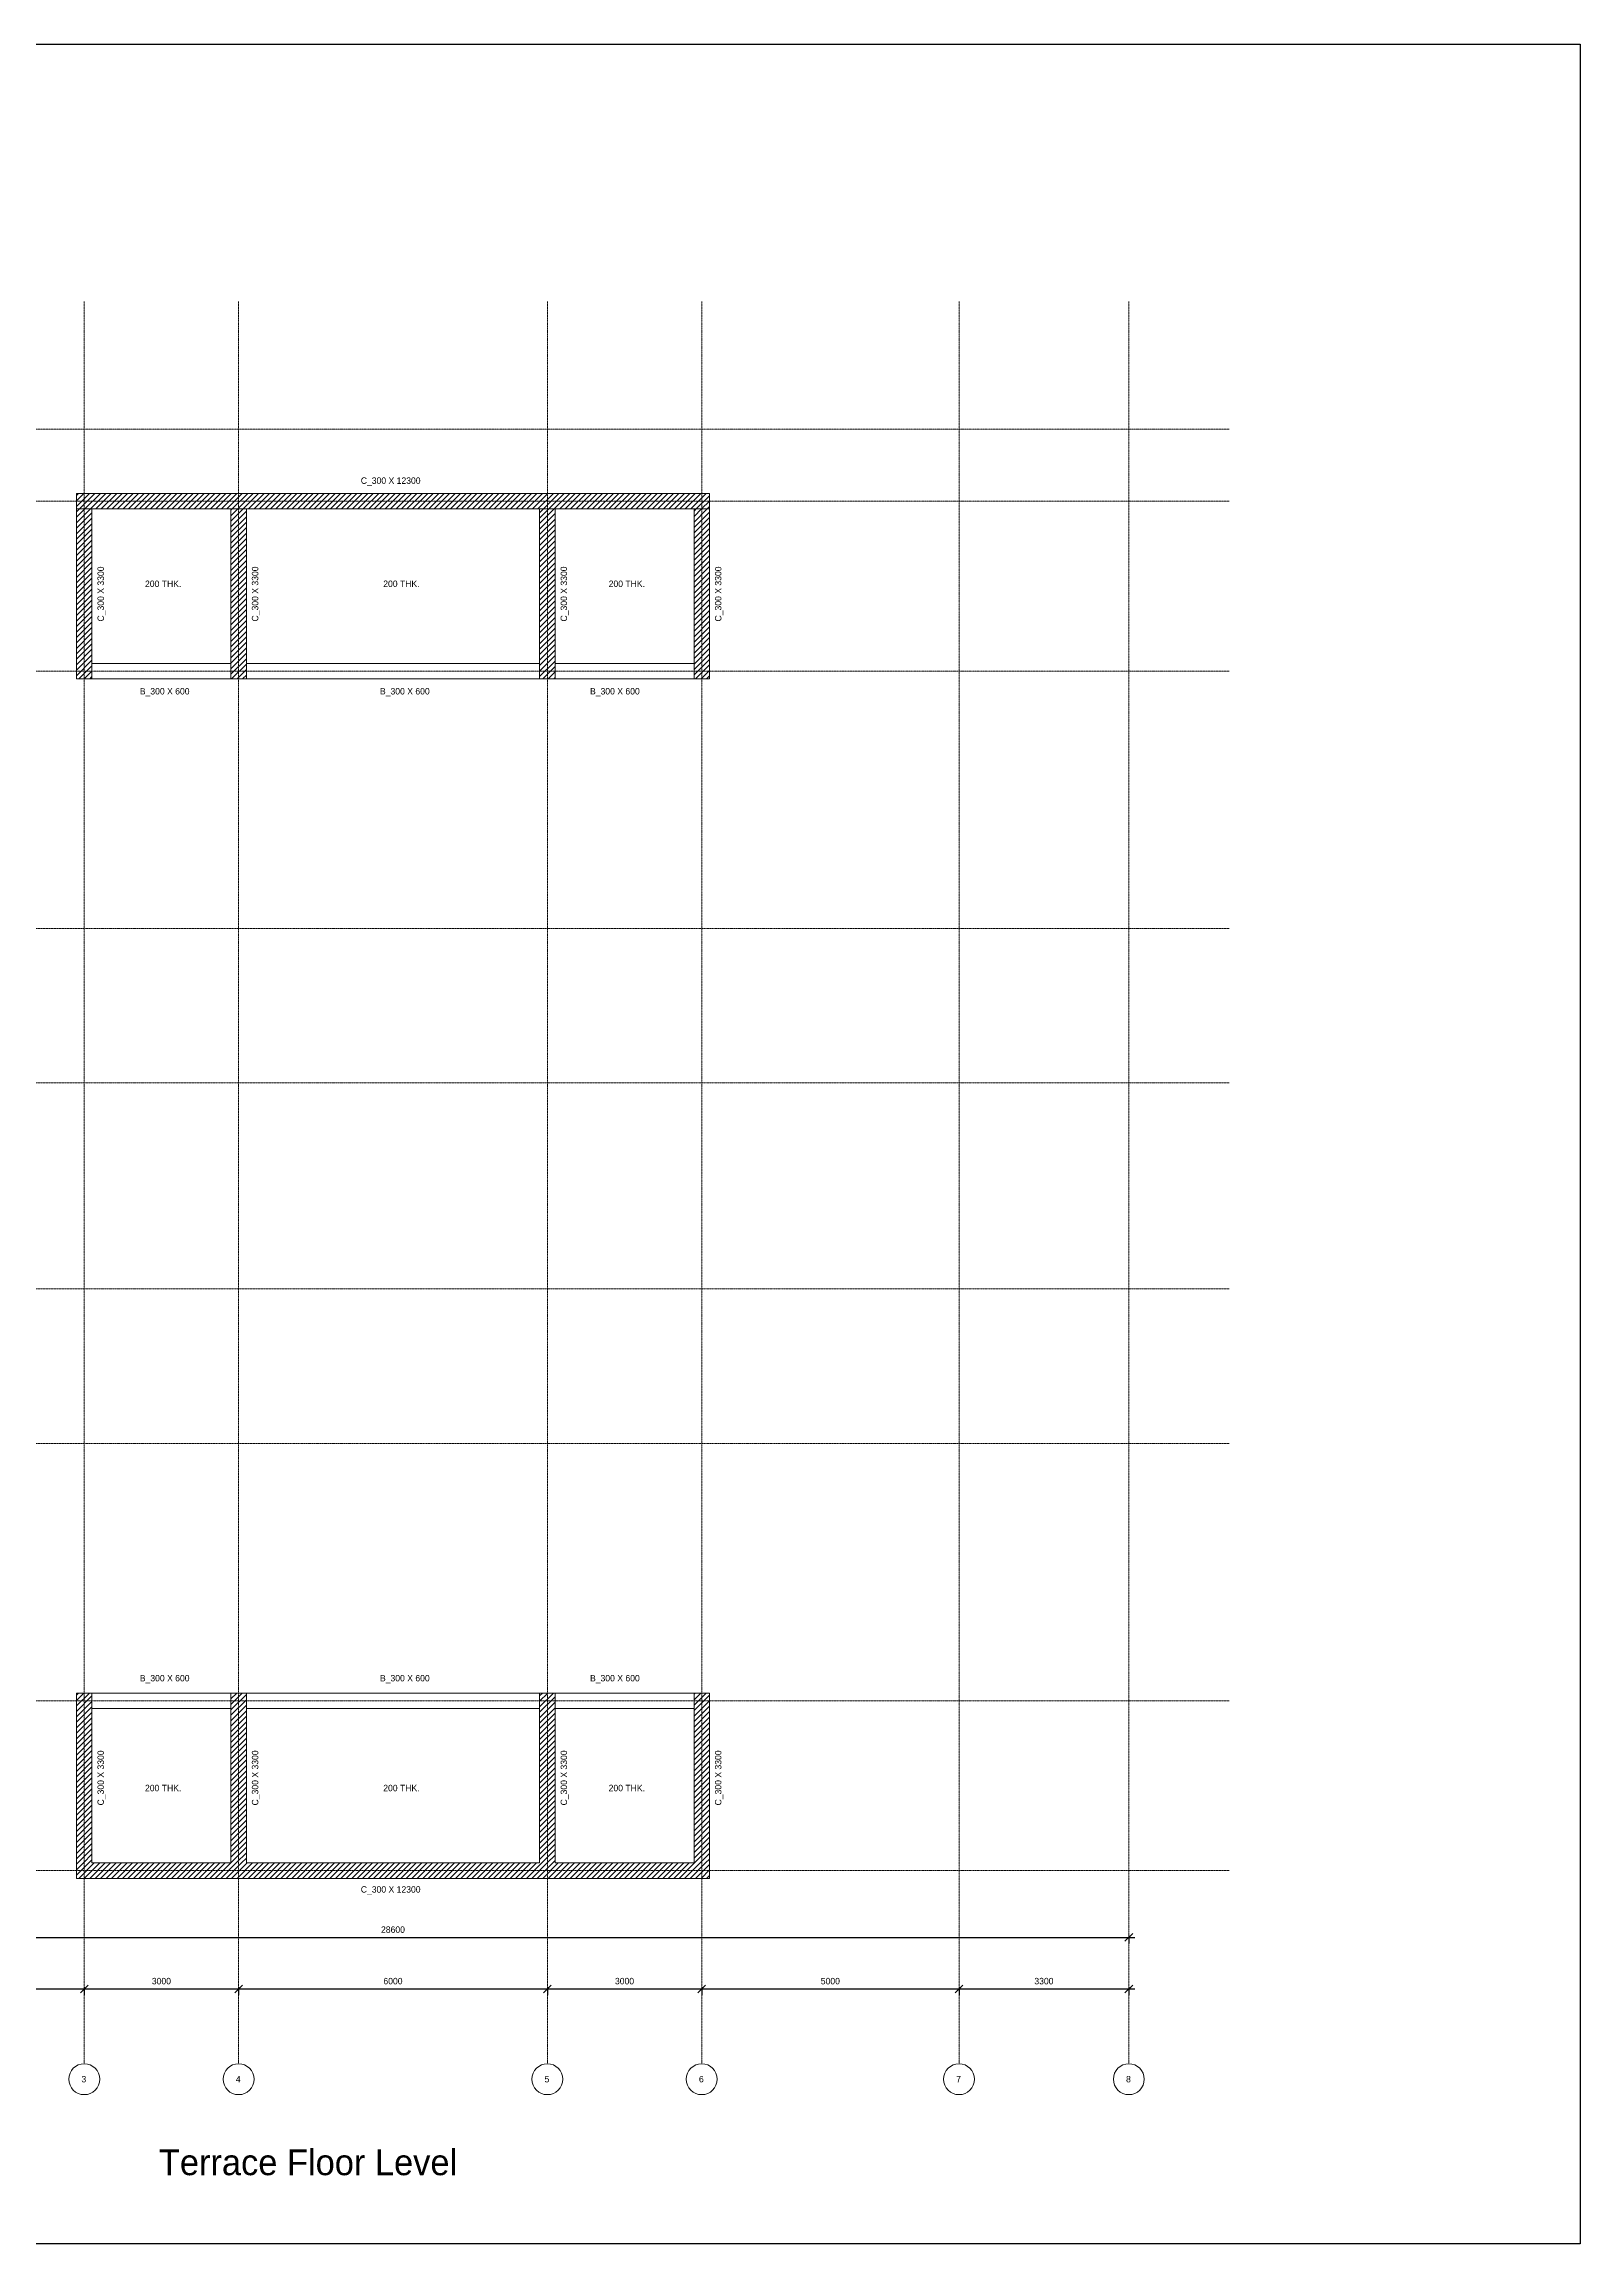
# Model space of a CAD drawing. Header units: millimetres. Extents: x -12446 to 395154, y -7552 to 35181.
# Drawn here: x 365304 to 395154, y -7552 to 35181 of the extents above; entities that cross this region are included whole.
import ezdxf

# ---------------------------------------------------------------- set-up
doc = ezdxf.new("R2010")
doc.units = ezdxf.units.MM
doc.header["$PDMODE"] = 35
doc.linetypes.add('Grid Line', pattern=[22.225, 12.7, -3.175, 3.175, -3.175])
for name, color, linetype, lineweight in [('A-ANNO-DIMS', 211, 'Continuous', 9), ('A-FLOR-IDEN', 11, 'Continuous', 9), ('Boundary', 40, 'Continuous', 30), ('G-ANNO-TEXT', 231, 'Continuous', 9), ('Origin', 40, 'Continuous', 30), ('S-BEAM', 12, 'Continuous', 18), ('S-BEAM-IDEN', 2, 'Continuous', 9), ('S-COLS', 52, 'Continuous', 18), ('S-COLS-IDEN', 171, 'Continuous', 9), ('S-GRID', 1, 'Continuous', 9), ('S-GRID-IDEN', 1, 'Continuous', 9)]:
    doc.layers.add(name, color=color, linetype=linetype, lineweight=lineweight)
doc.styles.add('JetBrains Mono', font='JetBrainsMono-VariableFont_wght.ttf', dxfattribs={"height": 125})
doc.dimstyles.new('Diagonal_-_2_5mm_JetBrains_Mono', dxfattribs={"dimscale": 304.8, "dimtxt": 176.918969, "dimasz": 0.492126, "dimexe": 0.393701, "dimexo": 0.246063, "dimgap": 0.287073, "dimtad": 1, "dimdec": 0, "dimzin": 0, "dimdsep": 46, "dimtxsty": 'JetBrains Mono', "dimblk1": 'OBLIQUE', "dimblk2": 'OBLIQUE', "dimsah": 1, "dimcen": 0.09, "dimdle": 0.393701, "dimazin": 0, "dimtfac": 1, "dimtdec": 4, "dimtix": 1, "dimtmove": 0, "dimatfit": 3, "dimfxl": 1, "dimtvp": 1, "dimtfill": 1, "dimtolj": 1, "dimtzin": 0, "dimarcsym": 2})
pattern_1 = [(45, (358086.41, -23300), (-53.03301, 53.03301), [])]
pattern_2 = [(45, (358086.41, 0), (-53.03301, 53.03301), [])]

# ---------------------------------------------------------------- blocks, each defined once
blk = doc.blocks.new('Grid - M_Grid Head - Circle-24584-01 1st Floor Lvl_')
at = {"layer": 'S-GRID-IDEN'}
blk.add_circle((0, 0), 6, dxfattribs=at)
blk = doc.blocks.new('_Oblique')
at = {"color": 0, "linetype": 'ByBlock', "lineweight": -2}
blk.add_line((-0.5, -0.5), (0.5, 0.5), dxfattribs=at)
blk = doc.blocks.new('*D72')
at = {"layer": 'A-ANNO-DIMS', "color": 0, "lineweight": -2, "transparency": 16777216}
for p, q in [((360966, -2597), (366206, -2597)), ((361086, -2566), (361086, -2717)), ((366086, -2566), (366086, -2717))]:
    blk.add_line(p, q, dxfattribs=at)
at = {"layer": 'Defpoints', "color": 0, "transparency": 16777216}
for p in [(361086, -2491), (366086, -2491), (366086, -2597)]:
    blk.add_point(p, dxfattribs=at)
at = {"layer": 'A-ANNO-DIMS', "color": 0, "lineweight": -2, "transparency": 16777216, "xscale": 150, "yscale": 150, "zscale": 150, "rotation": 180}
blk.add_blockref('_Oblique', (361086, -2597), dxfattribs=at)
at = {"layer": 'A-ANNO-DIMS', "color": 0, "lineweight": -2, "transparency": 16777216, "xscale": 150, "yscale": 150, "zscale": 150}
blk.add_blockref('_Oblique', (366086, -2597), dxfattribs=at)
at = {"layer": 'A-ANNO-DIMS', "color": 0, "transparency": 16777216, "insert": (363586, -2446), "char_height": 125, "width": 496.29, "attachment_point": 5, "style": 'JetBrains Mono', "bg_fill": 3, "box_fill_scale": 1.1, "bg_fill_color": 9, "bg_fill_true_color": 13158600, "bg_fill_transparency": 0}
blk.add_mtext('\\A1;5000', dxfattribs=at)
blk = doc.blocks.new('*D73')
at = {"layer": 'A-ANNO-DIMS', "color": 0, "lineweight": -2, "transparency": 16777216}
for p, q in [((365966, -2597), (369206, -2597)), ((366086, -2566), (366086, -2717)), ((369086, -2566), (369086, -2717))]:
    blk.add_line(p, q, dxfattribs=at)
at = {"layer": 'Defpoints', "color": 0, "transparency": 16777216}
for p in [(366086, -2491), (369086, -2491), (369086, -2597)]:
    blk.add_point(p, dxfattribs=at)
at = {"layer": 'A-ANNO-DIMS', "color": 0, "lineweight": -2, "transparency": 16777216, "xscale": 150, "yscale": 150, "zscale": 150, "rotation": 180}
blk.add_blockref('_Oblique', (366086, -2597), dxfattribs=at)
at = {"layer": 'A-ANNO-DIMS', "color": 0, "lineweight": -2, "transparency": 16777216, "xscale": 150, "yscale": 150, "zscale": 150}
blk.add_blockref('_Oblique', (369086, -2597), dxfattribs=at)
at = {"layer": 'A-ANNO-DIMS', "color": 0, "transparency": 16777216, "insert": (367586, -2446), "char_height": 125, "width": 496.29, "attachment_point": 5, "style": 'JetBrains Mono', "bg_fill": 3, "box_fill_scale": 1.1, "bg_fill_color": 9, "bg_fill_true_color": 13158600, "bg_fill_transparency": 0}
blk.add_mtext('\\A1;3000', dxfattribs=at)
blk = doc.blocks.new('*D74')
at = {"layer": 'A-ANNO-DIMS', "color": 0, "lineweight": -2, "transparency": 16777216}
for p, q in [((368966, -2597), (375206, -2597)), ((369086, -2566), (369086, -2717)), ((375086, -2566), (375086, -2717))]:
    blk.add_line(p, q, dxfattribs=at)
at = {"layer": 'Defpoints', "color": 0, "transparency": 16777216}
for p in [(369086, -2491), (375086, -2491), (375086, -2597)]:
    blk.add_point(p, dxfattribs=at)
at = {"layer": 'A-ANNO-DIMS', "color": 0, "lineweight": -2, "transparency": 16777216, "xscale": 150, "yscale": 150, "zscale": 150, "rotation": 180}
blk.add_blockref('_Oblique', (369086, -2597), dxfattribs=at)
at = {"layer": 'A-ANNO-DIMS', "color": 0, "lineweight": -2, "transparency": 16777216, "xscale": 150, "yscale": 150, "zscale": 150}
blk.add_blockref('_Oblique', (375086, -2597), dxfattribs=at)
at = {"layer": 'A-ANNO-DIMS', "color": 0, "transparency": 16777216, "insert": (372086, -2446), "char_height": 125, "width": 496.29, "attachment_point": 5, "style": 'JetBrains Mono', "bg_fill": 3, "box_fill_scale": 1.1, "bg_fill_color": 9, "bg_fill_true_color": 13158600, "bg_fill_transparency": 0}
blk.add_mtext('\\A1;6000', dxfattribs=at)
blk = doc.blocks.new('*D75')
at = {"layer": 'A-ANNO-DIMS', "color": 0, "lineweight": -2, "transparency": 16777216}
for p, q in [((374966, -2597), (378206, -2597)), ((375086, -2566), (375086, -2717)), ((378086, -2566), (378086, -2717))]:
    blk.add_line(p, q, dxfattribs=at)
at = {"layer": 'Defpoints', "color": 0, "transparency": 16777216}
for p in [(375086, -2491), (378086, -2491), (378086, -2597)]:
    blk.add_point(p, dxfattribs=at)
at = {"layer": 'A-ANNO-DIMS', "color": 0, "lineweight": -2, "transparency": 16777216, "xscale": 150, "yscale": 150, "zscale": 150, "rotation": 180}
blk.add_blockref('_Oblique', (375086, -2597), dxfattribs=at)
at = {"layer": 'A-ANNO-DIMS', "color": 0, "lineweight": -2, "transparency": 16777216, "xscale": 150, "yscale": 150, "zscale": 150}
blk.add_blockref('_Oblique', (378086, -2597), dxfattribs=at)
at = {"layer": 'A-ANNO-DIMS', "color": 0, "transparency": 16777216, "insert": (376586, -2446), "char_height": 125, "width": 496.29, "attachment_point": 5, "style": 'JetBrains Mono', "bg_fill": 3, "box_fill_scale": 1.1, "bg_fill_color": 9, "bg_fill_true_color": 13158600, "bg_fill_transparency": 0}
blk.add_mtext('\\A1;3000', dxfattribs=at)
blk = doc.blocks.new('*D76')
at = {"layer": 'A-ANNO-DIMS', "color": 0, "lineweight": -2, "transparency": 16777216}
for p, q in [((377966, -2597), (383206, -2597)), ((378086, -2566), (378086, -2717)), ((383086, -2566), (383086, -2717))]:
    blk.add_line(p, q, dxfattribs=at)
at = {"layer": 'Defpoints', "color": 0, "transparency": 16777216}
for p in [(378086, -2491), (383086, -2491), (383086, -2597)]:
    blk.add_point(p, dxfattribs=at)
at = {"layer": 'A-ANNO-DIMS', "color": 0, "lineweight": -2, "transparency": 16777216, "xscale": 150, "yscale": 150, "zscale": 150, "rotation": 180}
blk.add_blockref('_Oblique', (378086, -2597), dxfattribs=at)
at = {"layer": 'A-ANNO-DIMS', "color": 0, "lineweight": -2, "transparency": 16777216, "xscale": 150, "yscale": 150, "zscale": 150}
blk.add_blockref('_Oblique', (383086, -2597), dxfattribs=at)
at = {"layer": 'A-ANNO-DIMS', "color": 0, "transparency": 16777216, "insert": (380586, -2446), "char_height": 125, "width": 496.29, "attachment_point": 5, "style": 'JetBrains Mono', "bg_fill": 3, "box_fill_scale": 1.1, "bg_fill_color": 9, "bg_fill_true_color": 13158600, "bg_fill_transparency": 0}
blk.add_mtext('\\A1;5000', dxfattribs=at)
blk = doc.blocks.new('*D77')
at = {"layer": 'A-ANNO-DIMS', "color": 0, "lineweight": -2, "transparency": 16777216}
for p, q in [((382966, -2597), (386506, -2597)), ((383086, -2566), (383086, -2717)), ((386386, -2566), (386386, -2717))]:
    blk.add_line(p, q, dxfattribs=at)
at = {"layer": 'Defpoints', "color": 0, "transparency": 16777216}
for p in [(383086, -2491), (386386, -2491), (386386, -2597)]:
    blk.add_point(p, dxfattribs=at)
at = {"layer": 'A-ANNO-DIMS', "color": 0, "lineweight": -2, "transparency": 16777216, "xscale": 150, "yscale": 150, "zscale": 150, "rotation": 180}
blk.add_blockref('_Oblique', (383086, -2597), dxfattribs=at)
at = {"layer": 'A-ANNO-DIMS', "color": 0, "lineweight": -2, "transparency": 16777216, "xscale": 150, "yscale": 150, "zscale": 150}
blk.add_blockref('_Oblique', (386386, -2597), dxfattribs=at)
at = {"layer": 'A-ANNO-DIMS', "color": 0, "transparency": 16777216, "insert": (384736, -2446), "char_height": 125, "width": 496.29, "attachment_point": 5, "style": 'JetBrains Mono', "bg_fill": 3, "box_fill_scale": 1.1, "bg_fill_color": 9, "bg_fill_true_color": 13158600, "bg_fill_transparency": 0}
blk.add_mtext('\\A1;3300', dxfattribs=at)
blk = doc.blocks.new('*D87')
at = {"layer": 'A-ANNO-DIMS', "color": 0, "lineweight": -2, "transparency": 16777216}
for p, q in [((357666, -1597), (386506, -1597)), ((357786, -1566), (357786, -1717)), ((386386, -1566), (386386, -1717))]:
    blk.add_line(p, q, dxfattribs=at)
at = {"layer": 'Defpoints', "color": 0, "transparency": 16777216}
for p in [(357786, -1491), (386386, -1491), (386386, -1597)]:
    blk.add_point(p, dxfattribs=at)
at = {"layer": 'A-ANNO-DIMS', "color": 0, "lineweight": -2, "transparency": 16777216, "xscale": 150, "yscale": 150, "zscale": 150, "rotation": 180}
blk.add_blockref('_Oblique', (357786, -1597), dxfattribs=at)
at = {"layer": 'A-ANNO-DIMS', "color": 0, "lineweight": -2, "transparency": 16777216, "xscale": 150, "yscale": 150, "zscale": 150}
blk.add_blockref('_Oblique', (386386, -1597), dxfattribs=at)
at = {"layer": 'A-ANNO-DIMS', "color": 0, "transparency": 16777216, "insert": (372086, -1446), "char_height": 125, "width": 620.37, "attachment_point": 5, "style": 'JetBrains Mono', "bg_fill": 3, "box_fill_scale": 1.1, "bg_fill_color": 9, "bg_fill_true_color": 13158600, "bg_fill_transparency": 0}
blk.add_mtext('\\A1;28600', dxfattribs=at)

msp = doc.modelspace()

# ---------------------------------------------------------------- hatches: boundary and pattern name
at = {"layer": 'S-COLS'}
h = msp.add_hatch(dxfattribs=at)
h.set_pattern_fill('FP_1', color=8, style=0, pattern_type=2)
h.set_pattern_definition(pattern_2)
h.paths.add_polyline_path([(378236.4, 26150), (378236.4, 26450), (365936.4, 26450), (365936.4, 26150), (375818.7, 26150)])
h = msp.add_hatch(dxfattribs=at)
h.set_pattern_fill('FP_1', color=8, style=0, pattern_type=2)
h.set_pattern_definition(pattern_2)
h.paths.add_polyline_path([(366236.4, 22850), (366236.4, 26150), (365936.4, 26150), (365936.4, 22850)])
h = msp.add_hatch(dxfattribs=at)
h.set_pattern_fill('FP_1', color=8, style=0, pattern_type=2)
h.set_pattern_definition(pattern_2)
h.paths.add_polyline_path([(369236.4, 22850), (369236.4, 26150), (368936.4, 26150), (368936.4, 22850)])
h = msp.add_hatch(dxfattribs=at)
h.set_pattern_fill('FP_1', color=8, style=0, pattern_type=2)
h.set_pattern_definition(pattern_2)
h.paths.add_polyline_path([(375236.4, 22850), (375236.4, 26150), (374936.4, 26150), (374936.4, 22850)])
h = msp.add_hatch(dxfattribs=at)
h.set_pattern_fill('FP_1', color=8, style=0, pattern_type=2)
h.set_pattern_definition(pattern_2)
h.paths.add_polyline_path([(378236.4, 22850), (378236.4, 26150), (377936.4, 26150), (377936.4, 22850)])
h = msp.add_hatch(dxfattribs=at)
h.set_pattern_fill('FP_1', color=8, style=0, pattern_type=2)
h.set_pattern_definition(pattern_1)
h.paths.add_polyline_path([(366236.4, 3150), (366236.4, -150), (365936.4, -150), (365936.4, 3150)])
h = msp.add_hatch(dxfattribs=at)
h.set_pattern_fill('FP_1', color=8, style=0, pattern_type=2)
h.set_pattern_definition(pattern_1)
h.paths.add_polyline_path([(369236.4, 3150), (369236.4, -150), (368936.4, -150), (368936.4, 3150)])
h = msp.add_hatch(dxfattribs=at)
h.set_pattern_fill('FP_1', color=8, style=0, pattern_type=2)
h.set_pattern_definition(pattern_1)
h.paths.add_polyline_path([(375236.4, 3150), (375236.4, -150), (374936.4, -150), (374936.4, 3150)])
h = msp.add_hatch(dxfattribs=at)
h.set_pattern_fill('FP_1', color=8, style=0, pattern_type=2)
h.set_pattern_definition(pattern_1)
h.paths.add_polyline_path([(378236.4, 3150), (378236.4, -150), (377936.4, -150), (377936.4, 3150)])
h = msp.add_hatch(dxfattribs=at)
h.set_pattern_fill('FP_1', color=8, style=0, pattern_type=2)
h.set_pattern_definition(pattern_1)
h.paths.add_polyline_path([(378236.4, -150), (378236.4, -450), (365936.4, -450), (365936.4, -150), (375818.7, -150)])

# ---------------------------------------------------------------- linework, layer by layer
at = {"layer": 'Boundary'}
msp.add_lwpolyline([(346899.3, 35181.3), (395154.3, 35181.3), (395154.3, -7551.8), (346899.3, -7551.8)], close=True, dxfattribs=at)
at = {"layer": 'Origin'}
msp.add_point((366236.4, 26150), dxfattribs=at)
at = {"layer": 'S-BEAM'}
for p, q in [((368936.4, 23150), (366236.4, 23150)), ((374936.4, 23150), (369236.4, 23150)), ((377936.4, 23150), (375236.4, 23150)), ((366236.4, 22850), (368936.4, 22850)), ((369236.4, 22850), (374936.4, 22850)), ((375236.4, 22850), (377936.4, 22850)), ((366236.4, 3150), (368936.4, 3150)), ((369236.4, 3150), (374936.4, 3150)), ((375236.4, 3150), (377936.4, 3150)), ((368936.4, 2850), (366236.4, 2850)), ((374936.4, 2850), (369236.4, 2850)), ((377936.4, 2850), (375236.4, 2850))]:
    msp.add_line(p, q, dxfattribs=at)
at = {"layer": 'S-COLS'}
for p, q in [((365936.4, 22850), (365936.4, 26450)), ((365936.4, 26450), (378236.4, 26450)), ((366236.4, 26150), (365936.4, 26150)), ((368936.4, 26150), (366236.4, 26150)), ((366236.4, 26150), (366236.4, 22850)), ((368936.4, 22850), (368936.4, 26150)), ((368936.4, 26150), (369236.4, 26150)), ((374936.4, 26150), (369236.4, 26150)), ((369236.4, 26150), (369236.4, 22850)), ((374936.4, 22850), (374936.4, 26150)), ((375236.4, 26150), (374936.4, 26150)), ((377936.4, 26150), (375236.4, 26150)), ((375236.4, 26150), (375236.4, 22850)), ((377936.4, 22850), (377936.4, 26150)), ((377936.4, 26150), (378236.4, 26150)), ((378236.4, 26450), (378236.4, 22850)), ((366236.4, 22850), (365936.4, 22850)), ((369236.4, 22850), (368936.4, 22850)), ((375236.4, 22850), (374936.4, 22850)), ((378236.4, 22850), (377936.4, 22850))]:
    msp.add_line(p, q, dxfattribs=at)
msp.add_lwpolyline([(366236.4, 3150), (365936.4, 3150), (365936.4, -450), (378236.4, -450), (378236.4, 3150), (377936.4, 3150), (377936.4, -150), (375236.4, -150), (375236.4, 3150), (374936.4, 3150), (374936.4, -150), (369236.4, -150), (369236.4, 3150), (368936.4, 3150), (368936.4, -150), (366236.4, -150)], close=True, dxfattribs=at)
at = {"layer": 'S-GRID', "linetype": 'Grid Line'}
for p, q in [((388338.8, 27700), (354400.6, 27700)), ((388338.8, 26300), (354400.6, 26300)), ((388338.8, 23000), (354400.6, 23000)), ((388338.8, 18000), (354400.6, 18000)), ((388338.8, 15000), (354400.6, 15000)), ((388338.8, 11000), (354400.6, 11000)), ((388338.8, 8000), (354400.6, 8000)), ((388338.8, 3000), (354400.6, 3000)), ((388338.8, -300), (354400.6, -300))]:
    msp.add_line(p, q, dxfattribs=at)

# ---------------------------------------------------------------- block references
at = {"layer": 'S-GRID-IDEN', "xscale": 49.99999999999998, "yscale": 49.99999999999998, "zscale": 49.99999999999998, "rotation": 180}
for p in [(366086.4, -4350.9), (369086.4, -4350.9), (375086.4, -4350.9), (378086.4, -4350.9), (383086.4, -4350.9), (386386.4, -4350.9)]:
    msp.add_blockref('Grid - M_Grid Head - Circle-24584-01 1st Floor Lvl_', p, dxfattribs=at)

# ---------------------------------------------------------------- texts
at = {"layer": 'A-FLOR-IDEN', "char_height": 125, "width": 1026.16, "style": 'JetBrains Mono'}
for insert, attachment_point in [((367267.2, 24759.2), 1), ((371897.1, 24759.2), 1), ((376277.3, 24759.2), 1), ((367267.2, 1240.8), 7), ((371897.1, 1240.8), 7), ((376277.3, 1240.8), 7)]:
    msp.add_mtext('200 THK.', dxfattribs=dict(at, insert=insert, attachment_point=attachment_point))
at = {"layer": 'G-ANNO-TEXT', "insert": (367536.7, -5715.1), "char_height": 500, "attachment_point": 1, "style": 'JetBrains Mono'}
msp.add_mtext_dynamic_manual_height_columns('Terrace Floor Level', width=12467.539, gutter_width=1, heights=[3031.7], dxfattribs=at)
at = {"layer": 'S-BEAM-IDEN', "char_height": 125, "width": 1410.97, "attachment_point": 1, "style": 'JetBrains Mono'}
for insert in [(367165.9, 22671.3), (371833.1, 22671.3), (375915, 22671.3), (367165.9, 3501.6), (371833.1, 3501.6), (375915, 3501.6)]:
    msp.add_mtext('B_300 X 600', dxfattribs=dict(at, insert=insert))
at = {"layer": 'S-COLS-IDEN', "char_height": 125, "width": 1667.51, "style": 'JetBrains Mono'}
for insert, attachment_point in [((371460.5, 26762.7), 1), ((371460.5, -762.7), 7)]:
    msp.add_mtext('C_300 X 12300', dxfattribs=dict(at, insert=insert, attachment_point=attachment_point))
at = {"layer": 'S-COLS-IDEN', "char_height": 125, "width": 1539.24, "rotation": 90, "style": 'JetBrains Mono'}
for insert, attachment_point in [((366343.7, 23964), 1), ((369343.7, 23964), 1), ((375343.7, 23964), 1), ((378343.7, 23964), 1), ((366343.7, 2036), 3), ((369343.7, 2036), 3), ((375343.7, 2036), 3), ((378343.7, 2036), 3)]:
    msp.add_mtext('C_300 X 3300', dxfattribs=dict(at, insert=insert, attachment_point=attachment_point))

# ---------------------------------------------------------------- next in the draw order: texts
at = {"layer": 'S-GRID-IDEN', "char_height": 125, "width": 128.27, "attachment_point": 1, "style": 'JetBrains Mono', "bg_fill": 3, "box_fill_scale": 1.25, "bg_fill_color": 9, "bg_fill_true_color": 13158600, "bg_fill_transparency": 0}
for s, insert in [('3', (366032, -4287.5)), ('4', (369032, -4287.5)), ('5', (375032, -4287.5)), ('6', (378032, -4287.5)), ('7', (383032, -4287.5)), ('8', (386332, -4287.5))]:
    msp.add_mtext(s, dxfattribs=dict(at, insert=insert))

# ---------------------------------------------------------------- next in the draw order: linework, layer by layer
at = {"layer": 'S-GRID', "linetype": 'Grid Line'}
for p, q in [((366086.4, 30181.3), (366086.4, -4050.9)), ((369086.4, 30181.3), (369086.4, -4050.9)), ((375086.4, 30181.3), (375086.4, -4050.9)), ((378086.4, 30181.3), (378086.4, -4050.9)), ((383086.4, 30181.3), (383086.4, -4050.9)), ((386386.4, 30181.3), (386386.4, -4050.9))]:
    msp.add_line(p, q, dxfattribs=at)

# ---------------------------------------------------------------- next in the draw order: dimensions: what is measured, and where the dimension line sits
at = {"layer": 'A-ANNO-DIMS'}
for base, p1, p2, override, picture, middle in [((386386.4, -1597.3), (357786.4, -1491.2), (386386.4, -1491.2), {"dimpost": '<>', "dimfxl": 28600}, '*D87', (372086.4, -1445.5)), ((366086.4, -2597.3), (361086.4, -2491.2), (366086.4, -2491.2), {"dimpost": '<>', "dimfxl": 5000}, '*D72', (363586.4, -2445.6))]:
    dim = msp.add_linear_dim(base=base, p1=p1, p2=p2, dimstyle='Diagonal_-_2_5mm_JetBrains_Mono', override=override, dxfattribs=at)
    dim.commit()
    dim.dimension.update_dxf_attribs({"geometry": picture, "text_midpoint": middle})

# ---------------------------------------------------------------- next in the draw order: dimensions: what is measured, and where the dimension line sits
dim = msp.add_linear_dim(base=(369086.4, -2597.3), p1=(366086.4, -2491.2), p2=(369086.4, -2491.2), dimstyle='Diagonal_-_2_5mm_JetBrains_Mono', override={"dimpost": '<>', "dimfxl": 3000}, dxfattribs=at)
dim.commit()
dim.dimension.update_dxf_attribs({"geometry": '*D73', "text_midpoint": (367586.4, -2445.6)})

# ---------------------------------------------------------------- next in the draw order: dimensions: what is measured, and where the dimension line sits
dim = msp.add_linear_dim(base=(375086.4, -2597.3), p1=(369086.4, -2491.2), p2=(375086.4, -2491.2), dimstyle='Diagonal_-_2_5mm_JetBrains_Mono', override={"dimpost": '<>', "dimfxl": 6000}, dxfattribs=at)
dim.commit()
dim.dimension.update_dxf_attribs({"geometry": '*D74', "text_midpoint": (372086.4, -2445.6)})

# ---------------------------------------------------------------- next in the draw order: dimensions: what is measured, and where the dimension line sits
dim = msp.add_linear_dim(base=(378086.4, -2597.3), p1=(375086.4, -2491.2), p2=(378086.4, -2491.2), dimstyle='Diagonal_-_2_5mm_JetBrains_Mono', override={"dimpost": '<>', "dimfxl": 3000}, dxfattribs=at)
dim.commit()
dim.dimension.update_dxf_attribs({"geometry": '*D75', "text_midpoint": (376586.4, -2445.6)})

# ---------------------------------------------------------------- next in the draw order: dimensions: what is measured, and where the dimension line sits
dim = msp.add_linear_dim(base=(383086.4, -2597.3), p1=(378086.4, -2491.2), p2=(383086.4, -2491.2), dimstyle='Diagonal_-_2_5mm_JetBrains_Mono', override={"dimpost": '<>', "dimfxl": 5000}, dxfattribs=at)
dim.commit()
dim.dimension.update_dxf_attribs({"geometry": '*D76', "text_midpoint": (380586.4, -2445.6)})

# ---------------------------------------------------------------- next in the draw order: dimensions: what is measured, and where the dimension line sits
dim = msp.add_linear_dim(base=(386386.4, -2597.3), p1=(383086.4, -2491.2), p2=(386386.4, -2491.2), dimstyle='Diagonal_-_2_5mm_JetBrains_Mono', override={"dimpost": '<>', "dimfxl": 3300}, dxfattribs=at)
dim.commit()
dim.dimension.update_dxf_attribs({"geometry": '*D77', "text_midpoint": (384736.4, -2445.6)})

doc.saveas('drawing.dxf')
